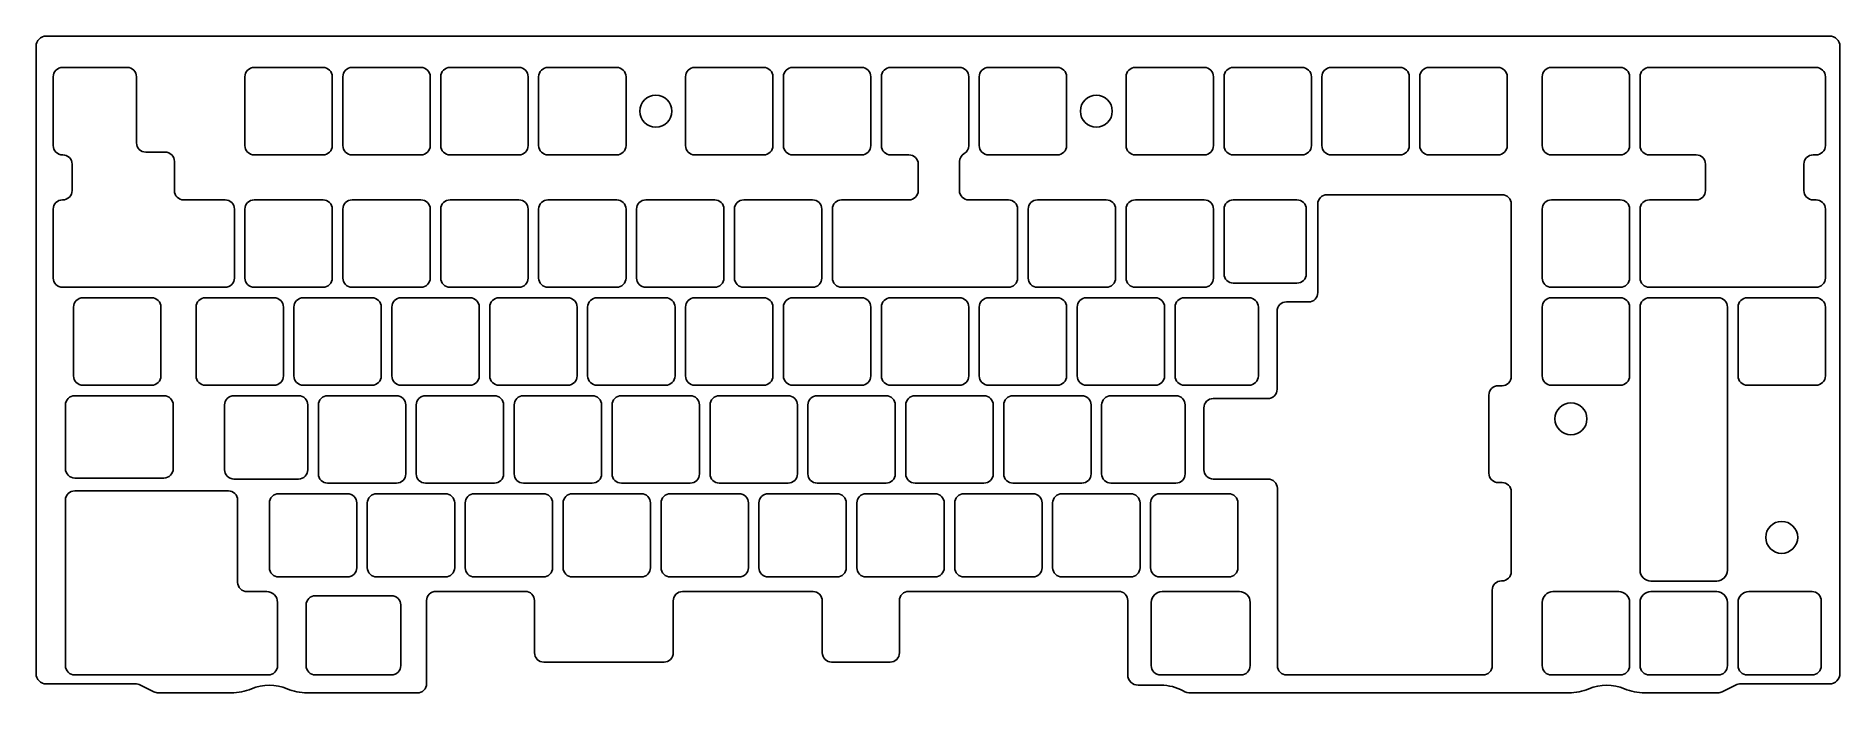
# Model space of a CAD drawing. Header units: millimetres. Extents: x -2 to 349, y -128 to 0.
import ezdxf

# ---------------------------------------------------------------- set-up
doc = ezdxf.new("R2010")
doc.units = ezdxf.units.MM
doc.layers.get('0').update_dxf_attribs({"linetype": 'CONTINUOUS'})

msp = doc.modelspace()

# ---------------------------------------------------------------- linework, layer by layer
for points in [[(36.34, -127.73, 0.10063), (40.24, -126.94, -0.203319), (47.19, -126.94, 0.10063), (51.09, -127.73), (72.52, -127.73, 0.414214), (74.32, -125.93), (74.32, -109.78, -0.414214), (76.12, -107.98), (93.52, -107.98, -0.414214), (95.32, -109.78), (95.32, -119.93, 0.414214), (97.12, -121.73), (120.52, -121.73, 0.414214), (122.32, -119.93), (122.32, -109.83, -0.414214), (124.12, -108.03), (149.52, -108.03, -0.414214), (151.32, -109.83), (151.32, -119.93, 0.414214), (153.12, -121.73), (164.52, -121.73, 0.414214), (166.32, -119.93), (166.32, -109.78, -0.414214), (168.12, -107.98), (208.96, -107.98, -0.414214), (210.76, -109.78), (210.76, -124.23, 0.414214), (212.76, -126.23), (217.2, -126.23, -0.127606), (221.53, -127.35, 0.127606), (222.99, -127.73), (296.57, -127.73, 0.10063), (300.48, -126.94, -0.203319), (307.42, -126.94, 0.10063), (311.33, -127.73), (325.53, -127.73, 0.116434), (326.42, -127.52), (329.23, -126.11, -0.116434), (329.79, -125.98), (347.32, -125.98, 0.414214), (349.32, -123.98), (349.32, -1.97, 0.414214), (347.32, 0.03), (0.34, 0.03, 0.414214), (-1.66, -1.97), (-1.66, -123.98, 0.414213), (0.34, -125.98), (17.87, -125.98, -0.116434), (18.43, -126.11), (21.24, -127.52, 0.116434), (22.14, -127.73)], [(25.26, -30.03, 0.414214), (27.06, -31.83), (35.13, -31.83, -0.414214), (36.93, -33.63), (36.93, -47.03, -0.414214), (35.13, -48.83), (3.48, -48.83, -0.414214), (1.68, -47.03), (1.68, -33.63, -0.414214), (3.48, -31.83), (3.54, -31.83, 0.414214), (5.34, -30.03), (5.34, -24.88, 0.414214), (3.54, -23.08), (3.48, -23.08, -0.414214), (1.68, -21.28), (1.68, -7.88, -0.414214), (3.48, -6.08), (16.08, -6.08, -0.414214), (17.88, -7.88), (17.88, -20.75, 0.414214), (19.68, -22.55), (23.46, -22.55, -0.414214), (25.26, -24.35)], [(54.18, -23.08, 0.414214), (55.98, -21.28), (55.98, -7.88, 0.414214), (54.18, -6.08), (40.78, -6.08, 0.414214), (38.98, -7.88), (38.98, -21.28, 0.414214), (40.78, -23.08)], [(75.03, -7.88, 0.414214), (73.23, -6.08), (59.83, -6.08, 0.414214), (58.03, -7.88), (58.03, -21.28, 0.414214), (59.83, -23.08), (73.23, -23.08, 0.414214), (75.03, -21.28)], [(94.08, -7.88, 0.414214), (92.28, -6.08), (78.88, -6.08, 0.414214), (77.08, -7.88), (77.08, -21.28, 0.414214), (78.88, -23.08), (92.28, -23.08, 0.414214), (94.08, -21.28)], [(113.13, -7.88, 0.414214), (111.33, -6.08), (97.93, -6.08, 0.414214), (96.13, -7.88), (96.13, -21.28, 0.414214), (97.93, -23.08), (111.33, -23.08, 0.414214), (113.13, -21.28)], [(141.71, -7.88, 0.414214), (139.91, -6.08), (126.51, -6.08, 0.414214), (124.71, -7.88), (124.71, -21.28, 0.414214), (126.51, -23.08), (139.91, -23.08, 0.414214), (141.71, -21.28)], [(160.76, -7.88, 0.414214), (158.96, -6.08), (145.56, -6.08, 0.414214), (143.76, -7.88), (143.76, -21.28, 0.414214), (145.56, -23.08), (158.96, -23.08, 0.414214), (160.76, -21.28)], [(155.08, -31.83), (168.18, -31.83, 0.414214), (169.98, -30.03), (169.98, -24.88, 0.414214), (168.18, -23.08), (164.61, -23.08, -0.414214), (162.81, -21.28), (162.81, -7.88, -0.414214), (164.61, -6.08), (178.01, -6.08, -0.414214), (179.81, -7.88), (179.81, -21.28, -0.267949), (178.91, -22.84, 0.267949), (178.01, -24.4), (178.01, -30.03, 0.414214), (179.81, -31.83), (187.53, -31.83, -0.414214), (189.33, -33.63), (189.33, -47.03, -0.414214), (187.53, -48.83), (155.08, -48.83, -0.414214), (153.28, -47.03), (153.28, -33.63, -0.414214)], [(198.86, -7.88, 0.414214), (197.06, -6.08), (183.66, -6.08, 0.414214), (181.86, -7.88), (181.86, -21.28, 0.414214), (183.66, -23.08), (197.06, -23.08, 0.414214), (198.86, -21.28)], [(227.43, -7.88, 0.414214), (225.63, -6.08), (212.23, -6.08, 0.414214), (210.43, -7.88), (210.43, -21.28, 0.414214), (212.23, -23.08), (225.63, -23.08, 0.414214), (227.43, -21.28)], [(246.48, -7.88, 0.414214), (244.68, -6.08), (231.28, -6.08, 0.414214), (229.48, -7.88), (229.48, -21.28, 0.414214), (231.28, -23.08), (244.68, -23.08, 0.414214), (246.48, -21.28)], [(265.53, -7.88, 0.414214), (263.73, -6.08), (250.33, -6.08, 0.414214), (248.53, -7.88), (248.53, -21.28, 0.414214), (250.33, -23.08), (263.73, -23.08, 0.414214), (265.53, -21.28)], [(284.58, -7.88, 0.414214), (282.78, -6.08), (269.38, -6.08, 0.414214), (267.58, -7.88), (267.58, -21.28, 0.414214), (269.38, -23.08), (282.78, -23.08, 0.414214), (284.58, -21.28)], [(308.39, -7.88, 0.414214), (306.59, -6.08), (293.19, -6.08, 0.414214), (291.39, -7.88), (291.39, -21.28, 0.414214), (293.19, -23.08), (306.59, -23.08, 0.414214), (308.39, -21.28)], [(310.44, -21.28), (310.44, -7.88, -0.414214), (312.24, -6.08), (344.69, -6.08, -0.414214), (346.49, -7.88), (346.49, -21.28, -0.414214), (344.69, -23.08), (344.12, -23.08, 0.414214), (342.32, -24.88), (342.32, -30.03, 0.414214), (344.12, -31.83), (344.69, -31.83, -0.414214), (346.49, -33.63), (346.49, -47.03, -0.414214), (344.69, -48.83), (312.24, -48.83, -0.414214), (310.44, -47.03), (310.44, -33.63, -0.414214), (312.24, -31.83), (321.36, -31.83, 0.414214), (323.16, -30.03), (323.16, -24.88, 0.414214), (321.36, -23.08), (312.24, -23.08, -0.414214)], [(279.87, -124.23), (241.66, -124.23, -0.414214), (239.86, -122.43), (239.86, -87.93, 0.414214), (238.06, -86.13), (227.37, -86.13, -0.414214), (225.57, -84.33), (225.57, -72.28, -0.414214), (227.37, -70.48), (238.01, -70.48, 0.414214), (239.81, -68.68), (239.81, -53.48, -0.414214), (241.61, -51.68), (245.93, -51.68, 0.414214), (247.73, -49.88), (247.73, -32.63, -0.414214), (249.53, -30.83), (283.58, -30.83, -0.414214), (285.38, -32.63), (285.38, -66.19, -0.414214), (283.58, -67.99), (282.83, -67.99, 0.414214), (281.03, -69.79), (281.03, -85.01, 0.414214), (282.83, -86.81), (283.58, -86.81, -0.414214), (285.38, -88.61), (285.38, -104.14, -0.414214), (283.58, -105.94), (283.47, -105.94, 0.414214), (281.67, -107.74), (281.67, -122.43, -0.414214)], [(55.98, -33.63, 0.414214), (54.18, -31.83), (40.78, -31.83, 0.414214), (38.98, -33.63), (38.98, -47.03, 0.414214), (40.78, -48.83), (54.18, -48.83, 0.414214), (55.98, -47.03)], [(75.03, -33.63, 0.414214), (73.23, -31.83), (59.83, -31.83, 0.414214), (58.03, -33.63), (58.03, -47.03, 0.414214), (59.83, -48.83), (73.23, -48.83, 0.414214), (75.03, -47.03)], [(94.08, -33.63, 0.414214), (92.28, -31.83), (78.88, -31.83, 0.414214), (77.08, -33.63), (77.08, -47.03, 0.414214), (78.88, -48.83), (92.28, -48.83, 0.414214), (94.08, -47.03)], [(113.13, -33.63, 0.414214), (111.33, -31.83), (97.93, -31.83, 0.414214), (96.13, -33.63), (96.13, -47.03, 0.414214), (97.93, -48.83), (111.33, -48.83, 0.414214), (113.13, -47.03)], [(132.18, -33.63, 0.414214), (130.38, -31.83), (116.98, -31.83, 0.414214), (115.18, -33.63), (115.18, -47.03, 0.414214), (116.98, -48.83), (130.38, -48.83, 0.414214), (132.18, -47.03)], [(151.23, -33.63, 0.414214), (149.43, -31.83), (136.03, -31.83, 0.414214), (134.23, -33.63), (134.23, -47.03, 0.414214), (136.03, -48.83), (149.43, -48.83, 0.414214), (151.23, -47.03)], [(191.38, -47.03, 0.414214), (193.18, -48.83), (206.58, -48.83, 0.414214), (208.38, -47.03), (208.38, -33.63, 0.414214), (206.58, -31.83), (193.18, -31.83, 0.414214), (191.38, -33.63)], [(210.43, -47.03, 0.414214), (212.23, -48.83), (225.63, -48.83, 0.414214), (227.43, -47.03), (227.43, -33.63, 0.414214), (225.63, -31.83), (212.23, -31.83, 0.414214), (210.43, -33.63)], [(229.48, -46.23), (229.48, -33.63, -0.414214), (231.28, -31.83), (243.68, -31.83, -0.414214), (245.48, -33.63), (245.48, -46.23, -0.414214), (243.68, -48.03), (231.28, -48.03, -0.414214)], [(308.39, -33.63, 0.414214), (306.59, -31.83), (293.19, -31.83, 0.414214), (291.39, -33.63), (291.39, -47.03, 0.414214), (293.19, -48.83), (306.59, -48.83, 0.414214), (308.39, -47.03)], [(22.64, -52.68, 0.414214), (20.84, -50.88), (7.44, -50.88, 0.414214), (5.64, -52.68), (5.64, -66.08, 0.414214), (7.44, -67.88), (20.84, -67.88, 0.414214), (22.64, -66.08)], [(46.46, -52.68, 0.414214), (44.66, -50.88), (31.26, -50.88, 0.414214), (29.46, -52.68), (29.46, -66.08, 0.414214), (31.26, -67.88), (44.66, -67.88, 0.414214), (46.46, -66.08)], [(65.51, -52.68, 0.414214), (63.71, -50.88), (50.31, -50.88, 0.414214), (48.51, -52.68), (48.51, -66.08, 0.414214), (50.31, -67.88), (63.71, -67.88, 0.414214), (65.51, -66.08)], [(84.56, -52.68, 0.414214), (82.76, -50.88), (69.36, -50.88, 0.414214), (67.56, -52.68), (67.56, -66.08, 0.414214), (69.36, -67.88), (82.76, -67.88, 0.414214), (84.56, -66.08)], [(103.61, -52.68, 0.414214), (101.81, -50.88), (88.41, -50.88, 0.414214), (86.61, -52.68), (86.61, -66.08, 0.414214), (88.41, -67.88), (101.81, -67.88, 0.414214), (103.61, -66.08)], [(122.66, -52.68, 0.414214), (120.86, -50.88), (107.46, -50.88, 0.414214), (105.66, -52.68), (105.66, -66.08, 0.414214), (107.46, -67.88), (120.86, -67.88, 0.414214), (122.66, -66.08)], [(141.71, -52.68, 0.414214), (139.91, -50.88), (126.51, -50.88, 0.414214), (124.71, -52.68), (124.71, -66.08, 0.414214), (126.51, -67.88), (139.91, -67.88, 0.414214), (141.71, -66.08)], [(160.76, -52.68, 0.414214), (158.96, -50.88), (145.56, -50.88, 0.414214), (143.76, -52.68), (143.76, -66.08, 0.414214), (145.56, -67.88), (158.96, -67.88, 0.414214), (160.76, -66.08)], [(179.81, -52.68, 0.414214), (178.01, -50.88), (164.61, -50.88, 0.414214), (162.81, -52.68), (162.81, -66.08, 0.414214), (164.61, -67.88), (178.01, -67.88, 0.414214), (179.81, -66.08)], [(198.86, -52.68, 0.414214), (197.06, -50.88), (183.66, -50.88, 0.414214), (181.86, -52.68), (181.86, -66.08, 0.414214), (183.66, -67.88), (197.06, -67.88, 0.414214), (198.86, -66.08)], [(200.91, -66.08, 0.414214), (202.71, -67.88), (216.11, -67.88, 0.414214), (217.91, -66.08), (217.91, -52.68, 0.414214), (216.11, -50.88), (202.71, -50.88, 0.414214), (200.91, -52.68)], [(234.36, -67.88), (221.76, -67.88, -0.414214), (219.96, -66.08), (219.96, -52.68, -0.414214), (221.76, -50.88), (234.36, -50.88, -0.414214), (236.16, -52.68), (236.16, -66.08, -0.414214)], [(308.39, -52.68, 0.414214), (306.59, -50.88), (293.19, -50.88, 0.414214), (291.39, -52.68), (291.39, -66.08, 0.414214), (293.19, -67.88), (306.59, -67.88, 0.414214), (308.39, -66.08)], [(327.44, -52.68, 0.414214), (325.64, -50.88), (312.24, -50.88, 0.414214), (310.44, -52.68), (310.44, -103.88, 0.414214), (312.54, -105.98), (325.34, -105.98, 0.414214), (327.44, -103.88)], [(346.49, -52.68, 0.414214), (344.69, -50.88), (331.29, -50.88, 0.414214), (329.49, -52.68), (329.49, -66.08, 0.414214), (331.29, -67.88), (344.69, -67.88, 0.414214), (346.49, -66.08)], [(5.86, -69.93), (23.22, -69.93, -0.414214), (25.02, -71.73), (25.02, -84.13, -0.414214), (23.22, -85.93), (5.86, -85.93, -0.414214), (4.06, -84.13), (4.06, -71.73, -0.414214)], [(36.82, -69.93), (49.42, -69.93, -0.414214), (51.22, -71.73), (51.22, -84.33, -0.414214), (49.42, -86.13), (36.82, -86.13, -0.414214), (35.02, -84.33), (35.02, -71.73, -0.414214)], [(70.27, -71.73, 0.414214), (68.47, -69.93), (55.07, -69.93, 0.414214), (53.27, -71.73), (53.27, -85.13, 0.414214), (55.07, -86.93), (68.47, -86.93, 0.414214), (70.27, -85.13)], [(89.32, -71.73, 0.414214), (87.52, -69.93), (74.12, -69.93, 0.414214), (72.32, -71.73), (72.32, -85.13, 0.414214), (74.12, -86.93), (87.52, -86.93, 0.414214), (89.32, -85.13)], [(108.37, -71.73, 0.414214), (106.57, -69.93), (93.17, -69.93, 0.414214), (91.37, -71.73), (91.37, -85.13, 0.414214), (93.17, -86.93), (106.57, -86.93, 0.414214), (108.37, -85.13)], [(127.42, -71.73, 0.414214), (125.62, -69.93), (112.22, -69.93, 0.414214), (110.42, -71.73), (110.42, -85.13, 0.414214), (112.22, -86.93), (125.62, -86.93, 0.414214), (127.42, -85.13)], [(146.47, -71.73, 0.414214), (144.67, -69.93), (131.27, -69.93, 0.414214), (129.47, -71.73), (129.47, -85.13, 0.414214), (131.27, -86.93), (144.67, -86.93, 0.414214), (146.47, -85.13)], [(165.52, -71.73, 0.414214), (163.72, -69.93), (150.32, -69.93, 0.414214), (148.52, -71.73), (148.52, -85.13, 0.414214), (150.32, -86.93), (163.72, -86.93, 0.414214), (165.52, -85.13)], [(184.57, -71.73, 0.414214), (182.77, -69.93), (169.37, -69.93, 0.414214), (167.57, -71.73), (167.57, -85.13, 0.414214), (169.37, -86.93), (182.77, -86.93, 0.414214), (184.57, -85.13)], [(203.62, -71.73, 0.414214), (201.82, -69.93), (188.42, -69.93, 0.414214), (186.62, -71.73), (186.62, -85.13, 0.414214), (188.42, -86.93), (201.82, -86.93, 0.414214), (203.62, -85.13)], [(220.12, -86.93), (207.47, -86.93, -0.414214), (205.67, -85.13), (205.67, -71.73, -0.414214), (207.47, -69.93), (220.12, -69.93, -0.414214), (221.92, -71.73), (221.92, -85.13, -0.414214)], [(5.86, -88.43), (35.76, -88.43, -0.414214), (37.56, -90.23), (37.56, -106.23, 0.414214), (39.36, -108.03), (43.22, -108.03, -0.414214), (45.32, -110.13), (45.32, -122.43, -0.414214), (43.52, -124.23), (5.86, -124.23, -0.414214), (4.06, -122.43), (4.06, -90.23, -0.414214)], [(43.74, -103.38), (43.74, -90.78, -0.414214), (45.54, -88.98), (58.94, -88.98, -0.414214), (60.74, -90.78), (60.74, -103.38, -0.414214), (58.94, -105.18), (45.54, -105.18, -0.414214)], [(62.79, -103.38), (62.79, -90.78, -0.414214), (64.59, -88.98), (77.99, -88.98, -0.414214), (79.79, -90.78), (79.79, -103.38, -0.414214), (77.99, -105.18), (64.59, -105.18, -0.414214)], [(81.84, -103.38), (81.84, -90.78, -0.414214), (83.64, -88.98), (97.04, -88.98, -0.414214), (98.84, -90.78), (98.84, -103.38, -0.414214), (97.04, -105.18), (83.64, -105.18, -0.414214)], [(100.89, -103.38), (100.89, -90.78, -0.414214), (102.69, -88.98), (116.09, -88.98, -0.414214), (117.89, -90.78), (117.89, -103.38, -0.414214), (116.09, -105.18), (102.69, -105.18, -0.414214)], [(119.94, -103.38), (119.94, -90.78, -0.414214), (121.74, -88.98), (135.14, -88.98, -0.414214), (136.94, -90.78), (136.94, -103.38, -0.414214), (135.14, -105.18), (121.74, -105.18, -0.414214)], [(138.99, -103.38), (138.99, -90.78, -0.414214), (140.79, -88.98), (154.19, -88.98, -0.414214), (155.99, -90.78), (155.99, -103.38, -0.414214), (154.19, -105.18), (140.79, -105.18, -0.414214)], [(158.04, -103.38), (158.04, -90.78, -0.414214), (159.84, -88.98), (173.24, -88.98, -0.414214), (175.04, -90.78), (175.04, -103.38, -0.414214), (173.24, -105.18), (159.84, -105.18, -0.414214)], [(177.09, -103.38), (177.09, -90.78, -0.414214), (178.89, -88.98), (192.29, -88.98, -0.414214), (194.09, -90.78), (194.09, -103.38, -0.414214), (192.29, -105.18), (178.89, -105.18, -0.414214)], [(196.14, -103.38), (196.14, -90.78, -0.414214), (197.94, -88.98), (211.34, -88.98, -0.414214), (213.14, -90.78), (213.14, -103.38, -0.414214), (211.34, -105.18), (197.94, -105.18, -0.414214)], [(215.19, -103.38), (215.19, -90.78, -0.414214), (216.99, -88.98), (230.39, -88.98, -0.414214), (232.19, -90.78), (232.19, -103.38, -0.414214), (230.39, -105.18), (216.99, -105.18, -0.414214)], [(215.32, -122.43), (215.32, -110.13, -0.414214), (217.42, -108.03), (232.47, -108.03, -0.414214), (234.57, -110.13), (234.57, -122.43, -0.414214), (232.77, -124.23), (217.12, -124.23, -0.414214)], [(291.39, -122.43), (291.39, -110.13, -0.414214), (293.49, -108.03), (306.29, -108.03, -0.414214), (308.39, -110.13), (308.39, -122.43, -0.414214), (306.59, -124.23), (293.19, -124.23, -0.414214)], [(310.44, -122.43), (310.44, -110.13, -0.414214), (312.54, -108.03), (325.34, -108.03, -0.414214), (327.44, -110.13), (327.44, -122.43, -0.414214), (325.64, -124.23), (312.24, -124.23, -0.414214)], [(329.49, -122.43), (329.49, -110.13, -0.414214), (331.59, -108.03), (343.89, -108.03, -0.414214), (345.69, -109.83), (345.69, -122.43, -0.414214), (343.89, -124.23), (331.29, -124.23, -0.414214)], [(52.69, -108.83), (67.49, -108.83, -0.414214), (69.29, -110.63), (69.29, -122.43, -0.414214), (67.49, -124.23), (52.69, -124.23, -0.414214), (50.89, -122.43), (50.89, -110.63, -0.414214)]]:
    msp.add_lwpolyline(points, format="xyb", close=True)
for centre in [(118.92, -14.58), (204.64, -14.58), (296.99, -74.42), (337.99, -97.48)]:
    msp.add_circle(centre, 3.11)

doc.saveas('drawing.dxf')
